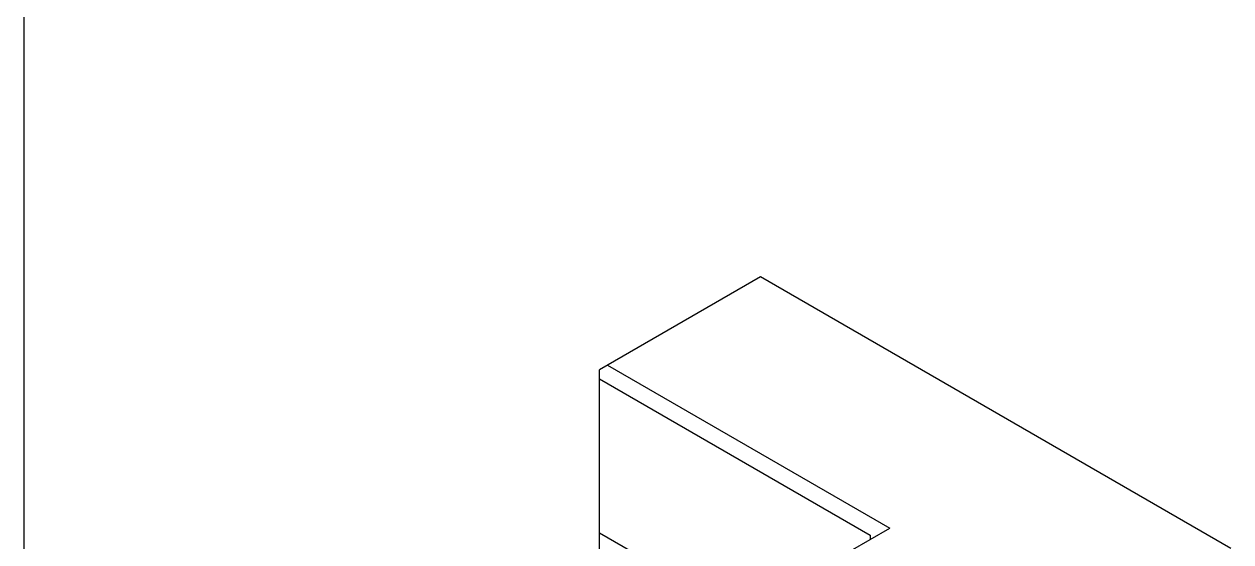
# Model space of a CAD drawing. Header units: millimetres. Extents: x 0 to 1189, y 0 to 841.
# Drawn here: x 0 to 217.6, y 488.5 to 581.8 of the extents above; entities that cross this region are included whole.
import ezdxf

# ---------------------------------------------------------------- set-up
doc = ezdxf.new("R2010")
doc.units = ezdxf.units.MM
doc.header["$LTSCALE"] = 65.395
doc.layers.get('0').update_dxf_attribs({"linetype": 'CONTINUOUS'})

msp = doc.modelspace()

# ---------------------------------------------------------------- linework, layer by layer
at = {"color": 7, "linetype": 'Continuous'}
for p, q in [((0, 0), (0, 841)), ((132.8, 536.22), (103.8, 519.48)), ((217.65, 487.23), (132.8, 536.22)), ((105.22, 520.3), (156.13, 490.9)), ((103.8, 473.49), (103.8, 519.48)), ((103.8, 517.85), (152.59, 489.68)), ((103.8, 490.09), (129.72, 475.12)), ((145.52, 484.78), (156.13, 490.9)), ((152.59, 489.68), (152.59, 488.86))]:
    msp.add_line(p, q, dxfattribs=at)

doc.saveas('drawing.dxf')
